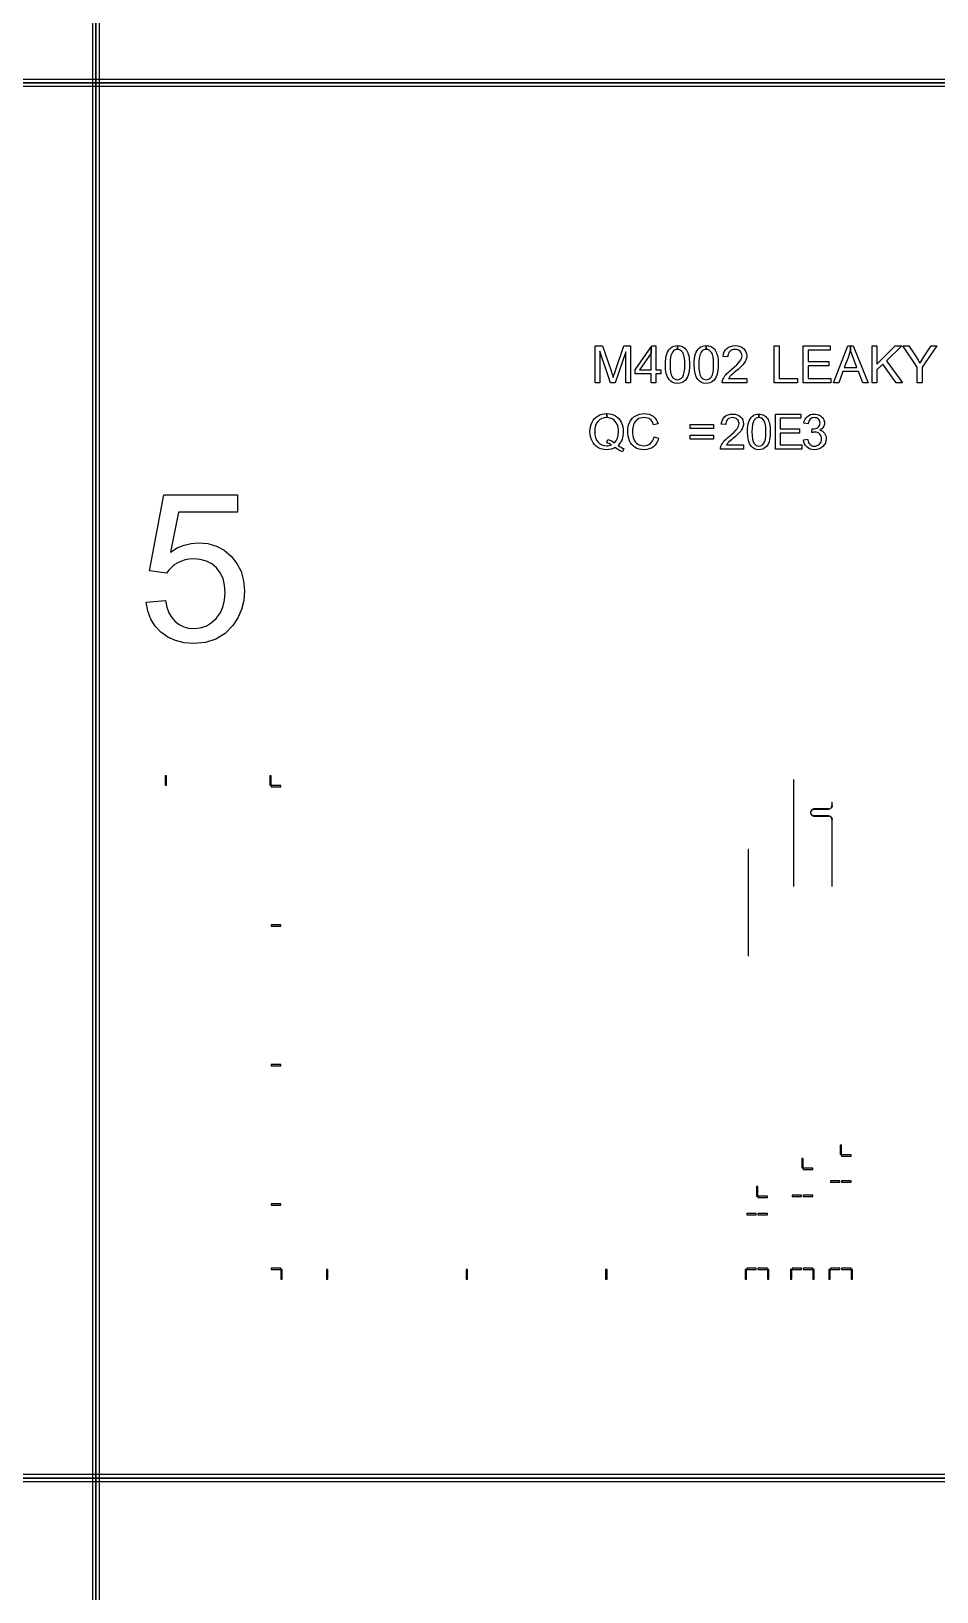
# Model space of a CAD drawing. Extents: x -47275 to 45580, y -34000 to 39989.
# Drawn here: x -10929 to 2051, y -11630 to 10740 of the extents above; entities that cross this region are included whole.
import ezdxf

# ---------------------------------------------------------------- set-up
doc = ezdxf.new("R2010")
doc.units = 0
doc.layers.add('Hybrids', color=5, linetype='CONTINUOUS')

# ---------------------------------------------------------------- blocks, each defined once
blk = doc.blocks.new('sizetest')
at = {"layer": 'Hybrids', "linetype": 'CONTINUOUS'}
for points in [[(20000, 0), (20000, 20000), (19950, 20000), (19950, 0), (20000, 0)], [(0, 0), (20000, 0), (20000, 50), (0, 50), (0, 0)]]:
    blk.add_lwpolyline(points, close=True, dxfattribs=at)
blk = doc.blocks.new('lowQ')
at = {"layer": 'Hybrids', "linetype": 'CONTINUOUS'}
for points in [[(50, 0), (50, 20000), (0, 20000), (0, 0), (50, 0)], [(0, 0), (20000, 0), (20000, 50), (0, 50), (0, 0)]]:
    blk.add_lwpolyline(points, close=True, dxfattribs=at)
blk = doc.blocks.new('mediumQ')
at = {"layer": 'Hybrids', "linetype": 'CONTINUOUS'}
for points in [[(50, 0), (50, 20000), (0, 20000), (0, 0), (50, 0)], [(0, 19950), (20000, 19950), (20000, 20000), (0, 20000), (0, 19950)], [(20000, 0), (20000, 20000), (19950, 20000), (19950, 0), (20000, 0)], [(7155.223, 15700), (7155.223, 16230.686), (7260.926, 16230.686), (7386.538, 15854.934), (7394.502, 15830.318), (7401.38, 15808.96), (7407.172, 15790.861), (7411.878, 15776.381), (7416.946, 15792.309), (7423.462, 15811.856), (7431.064, 15835.024), (7440.114, 15861.45), (7567.175, 16230.686), (7661.656, 16230.686), (7661.656, 15700), (7593.962, 15700), (7593.962, 16144.169), (7439.752, 15700), (7376.403, 15700), (7222.916, 16151.771), (7222.916, 15700), (7155.223, 15700)], [(8022.565, 16230.686), (8022.565, 15886.79), (8094.241, 15886.79), (8094.241, 15827.06), (8022.565, 15827.06), (8022.565, 15700), (7957.406, 15700), (7957.406, 15827.06), (7727.176, 15827.06), (7727.176, 15886.79), (7957.406, 16213.722), (7957.406, 16126.069), (7791.25, 15886.79), (7957.406, 15886.79), (7957.406, 16126.069), (7957.406, 16213.722), (7969.352, 16230.686), (8022.565, 16230.686)], [(8333.881, 16232.858), (8354.515, 16231.772), (8373.701, 16228.514), (8391.801, 16223.084), (8408.815, 16215.482), (8424.018, 16205.708), (8438.136, 16194.486), (8450.806, 16181.092), (8462.028, 16165.889), (8471.802, 16148.875), (8480.49, 16130.051), (8488.092, 16109.417), (8494.97, 16086.973), (8500.038, 16061.634), (8503.658, 16032.312), (8505.83, 15999.008), (8506.916, 15961.723), (8505.468, 15917.197), (8501.848, 15877.016), (8496.056, 15841.54), (8487.73, 15810.77), (8476.87, 15783.621), (8463.476, 15759.729), (8447.91, 15739.095), (8430.172, 15722.081), (8409.901, 15708.325), (8387.095, 15698.553), (8361.755, 15692.761), (8333.881, 15690.951), (8297.32, 15694.209), (8265.102, 15704.705), (8237.228, 15721.719), (8213.337, 15745.973), (8190.169, 15783.983), (8173.879, 15832.852), (8164.105, 15891.857), (8160.847, 15961.723), (8161.933, 16006.248), (8165.553, 16046.43), (8171.345, 16081.905), (8180.033, 16113.037), (8190.893, 16139.825), (8203.925, 16163.717), (8219.491, 16184.35), (8237.59, 16201.726), (8257.862, 16215.12), (8280.668, 16224.894), (8306.008, 16230.686), (8333.157, 16232.801), (8333.157, 16178.92), (8311.8, 16176.386), (8292.614, 16169.147), (8275.962, 16157.201), (8261.482, 16140.911), (8246.64, 16111.227), (8236.142, 16071.77), (8229.626, 16021.814), (8227.816, 15961.723), (8229.626, 15901.631), (8235.418, 15852.762), (8244.83, 15814.752), (8258.224, 15787.603), (8274.152, 15768.417), (8292.252, 15755.023), (8312.162, 15747.059), (8333.881, 15744.525), (8355.239, 15747.059), (8375.149, 15755.385), (8392.887, 15768.779), (8409.177, 15787.965), (8422.57, 15815.114), (8431.982, 15853.124), (8437.774, 15901.993), (8439.946, 15961.723), (8437.774, 16021.452), (8431.982, 16070.684), (8422.57, 16108.693), (8409.177, 16135.843), (8392.887, 16154.667), (8374.787, 16168.061), (8354.877, 16176.024), (8333.157, 16178.92), (8333.157, 16232.801), (8333.881, 16232.858)], [(8746.194, 16232.858), (8766.828, 16231.772), (8786.014, 16228.514), (8804.114, 16223.084), (8821.128, 16215.482), (8836.331, 16205.708), (8850.449, 16194.486), (8863.119, 16181.092), (8874.341, 16165.889), (8884.115, 16148.875), (8892.803, 16130.051), (8900.405, 16109.417), (8907.283, 16086.973), (8912.351, 16061.634), (8915.971, 16032.312), (8918.143, 15999.008), (8919.229, 15961.723), (8917.781, 15917.197), (8914.161, 15877.016), (8908.369, 15841.54), (8900.043, 15810.77), (8889.183, 15783.621), (8875.789, 15759.729), (8860.223, 15739.095), (8842.485, 15722.081), (8822.214, 15708.325), (8799.408, 15698.553), (8774.068, 15692.761), (8746.194, 15690.951), (8709.633, 15694.209), (8677.415, 15704.705), (8649.541, 15721.719), (8625.65, 15745.973), (8602.482, 15783.983), (8586.192, 15832.852), (8576.418, 15891.857), (8573.16, 15961.723), (8574.246, 16006.248), (8577.866, 16046.43), (8583.658, 16081.905), (8592.346, 16113.037), (8603.206, 16139.825), (8616.238, 16163.717), (8631.804, 16184.35), (8649.903, 16201.726), (8670.175, 16215.12), (8692.981, 16224.894), (8718.321, 16230.686), (8745.47, 16232.801), (8745.47, 16178.92), (8724.113, 16176.386), (8704.927, 16169.147), (8688.275, 16157.201), (8673.795, 16140.911), (8658.953, 16111.227), (8648.455, 16071.77), (8641.939, 16021.814), (8640.129, 15961.723), (8641.939, 15901.631), (8647.731, 15852.762), (8657.143, 15814.752), (8670.537, 15787.603), (8686.465, 15768.417), (8704.565, 15755.023), (8724.475, 15747.059), (8746.194, 15744.525), (8767.552, 15747.059), (8787.462, 15755.385), (8805.2, 15768.779), (8821.49, 15787.965), (8834.883, 15815.114), (8844.295, 15853.124), (8850.087, 15901.993), (8852.259, 15961.723), (8850.087, 16021.452), (8844.295, 16070.684), (8834.883, 16108.693), (8821.49, 16135.843), (8805.2, 16154.667), (8787.1, 16168.061), (8767.19, 16176.024), (8745.47, 16178.92), (8745.47, 16232.801), (8746.194, 16232.858)], [(9327.922, 15762.625), (9327.922, 15700), (8977.147, 15700), (8977.147, 15711.583), (8978.595, 15722.805), (8981.129, 15734.027), (8984.749, 15745.249), (8992.351, 15762.987), (9002.125, 15780.725), (9013.709, 15798.1), (9027.465, 15815.838), (9043.755, 15833.576), (9063.664, 15853.124), (9086.47, 15873.758), (9112.896, 15896.201), (9152.353, 15929.505), (9185.295, 15959.551), (9210.997, 15985.614), (9229.821, 16008.42), (9242.852, 16028.692), (9252.626, 16048.602), (9258.056, 16068.15), (9260.228, 16086.973), (9258.418, 16105.435), (9252.988, 16122.449), (9244.3, 16138.015), (9232.355, 16152.133), (9217.513, 16163.717), (9200.499, 16172.043), (9181.313, 16177.11), (9160.317, 16178.92), (9137.874, 16177.11), (9117.964, 16171.681), (9100.226, 16162.993), (9085.022, 16150.685), (9072.352, 16135.119), (9063.664, 16117.019), (9058.234, 16096.023), (9056.424, 16072.494), (8989.455, 16079.372), (8995.247, 16114.485), (9005.745, 16145.255), (9020.949, 16171.319), (9041.221, 16193.4), (9065.474, 16210.414), (9093.71, 16222.722), (9125.566, 16230.324), (9161.765, 16232.858), (9197.965, 16229.962), (9230.183, 16221.998), (9258.418, 16208.966), (9282.672, 16190.504), (9301.858, 16168.061), (9315.976, 16143.083), (9324.302, 16115.571), (9327.198, 16085.525), (9326.112, 16069.598), (9323.94, 16053.67), (9319.596, 16038.104), (9314.166, 16022.9), (9306.564, 16006.972), (9296.79, 15991.044), (9284.844, 15974.755), (9270.726, 15958.103), (9252.988, 15939.279), (9230.545, 15917.559), (9203.033, 15892.581), (9170.453, 15864.708), (9143.666, 15841.902), (9122.308, 15823.078), (9106.018, 15808.236), (9095.158, 15797.738), (9087.194, 15788.689), (9079.954, 15780.001), (9073.438, 15771.313), (9067.646, 15762.625), (9327.922, 15762.625)], [(9721.315, 15700), (9721.315, 16230.686), (9791.542, 16230.686), (9791.542, 15762.625), (10052.903, 15762.625), (10052.903, 15700), (9721.315, 15700)], [(10137.972, 15700), (10137.972, 16230.686), (10521.688, 16230.686), (10521.688, 16168.061), (10208.199, 16168.061), (10208.199, 16005.524), (10501.778, 16005.524), (10501.778, 15943.261), (10208.199, 15943.261), (10208.199, 15762.625), (10533.996, 15762.625), (10533.996, 15700), (10137.972, 15700)], [(10852.19, 16230.686), (11069.387, 15700), (10989.386, 15700), (10927.485, 15860.726), (10705.581, 15860.726), (10647.3, 15700), (10572.729, 15700), (10776.532, 16230.686), (10812.732, 16230.686), (10812.732, 16174.939), (10806.94, 16149.237), (10800.424, 16123.897), (10792.822, 16098.557), (10784.134, 16073.58), (10725.853, 15917.921), (10905.765, 15917.921), (10850.38, 16064.892), (10838.434, 16096.747), (10828.298, 16125.707), (10819.61, 16151.771), (10812.732, 16174.939), (10812.732, 16230.686), (10852.19, 16230.686)], [(11122.6, 15700), (11122.6, 16230.686), (11192.827, 16230.686), (11192.827, 15967.515), (11456.36, 16230.686), (11551.565, 16230.686), (11328.938, 16015.66), (11561.339, 15700), (11468.668, 15700), (11279.706, 15968.601), (11192.827, 15883.894), (11192.827, 15700), (11122.6, 15700)], [(11769.486, 15700), (11769.486, 15924.799), (11564.958, 16230.686), (11650.39, 16230.686), (11755.006, 16070.684), (11769.124, 16048.24), (11782.88, 16025.796), (11795.912, 16003.352), (11808.944, 15980.909), (11821.252, 16002.266), (11835.37, 16025.072), (11850.211, 16048.964), (11866.863, 16074.666), (11969.67, 16230.686), (12051.481, 16230.686), (11839.714, 15924.799), (11839.714, 15700), (11769.486, 15700)], [(7253.956, 15250.682), (7285.675, 15256.821), (7319.44, 15258.867), (7319.781, 15258.843), (7319.781, 15201.91), (7284.311, 15198.499), (7251.91, 15188.949), (7222.919, 15173.26), (7196.998, 15151.091), (7175.511, 15122.442), (7160.163, 15087.994), (7150.955, 15047.067), (7148.226, 15000), (7150.955, 14953.956), (7160.163, 14913.711), (7175.17, 14878.922), (7196.316, 14850.273), (7221.896, 14827.421), (7251.228, 14811.05), (7283.629, 14801.159), (7319.781, 14798.09), (7337.176, 14798.772), (7354.229, 14801.159), (7370.6, 14805.252), (7386.63, 14811.391), (7370.6, 14820.6), (7354.57, 14828.444), (7337.858, 14834.925), (7321.146, 14840.041), (7337.176, 14888.131), (7364.461, 14878.922), (7389.359, 14868.008), (7411.528, 14855.047), (7431.651, 14840.382), (7456.889, 14870.054), (7475.307, 14906.889), (7486.221, 14950.204), (7489.972, 15000.341), (7488.608, 15029.672), (7484.515, 15056.957), (7478.035, 15082.537), (7469.168, 15106.412), (7457.571, 15127.558), (7443.588, 15146.657), (7427.217, 15162.687), (7408.799, 15176.671), (7388.335, 15187.585), (7366.507, 15195.429), (7343.656, 15200.204), (7319.781, 15201.91), (7319.781, 15258.843), (7353.206, 15256.48), (7385.266, 15250.341), (7415.62, 15240.109), (7444.27, 15225.784), (7470.191, 15207.708), (7493.042, 15186.221), (7512.483, 15161.664), (7528.854, 15133.697), (7541.473, 15103.001), (7550.682, 15070.6), (7556.139, 15036.494), (7558.185, 15000.341), (7556.821, 14969.986), (7553.41, 14941.678), (7547.612, 14914.393), (7539.427, 14889.154), (7528.854, 14865.279), (7515.893, 14843.11), (7500.545, 14822.305), (7482.81, 14803.547), (7505.32, 14788.54), (7526.807, 14775.921), (7547.612, 14765.348), (7567.735, 14757.162), (7548.294, 14711.118), (7521.35, 14722.032), (7494.406, 14736.016), (7467.462, 14752.728), (7440.859, 14772.51), (7412.21, 14758.867), (7382.196, 14748.977), (7350.818, 14743.178), (7318.076, 14741.473), (7284.652, 14743.52), (7253.274, 14749.659), (7223.26, 14759.891), (7194.952, 14774.215), (7168.69, 14791.951), (7145.839, 14813.438), (7126.057, 14837.994), (7109.686, 14866.303), (7096.384, 14896.657), (7087.176, 14929.399), (7081.719, 14963.506), (7080.013, 15000), (7081.719, 15036.153), (7087.517, 15070.6), (7096.726, 15103.342), (7110.027, 15134.72), (7126.398, 15163.028), (7146.18, 15187.926), (7169.031, 15209.413), (7195.293, 15227.148), (7223.601, 15240.791), (7253.956, 15250.682)], [(7998.363, 14925.307), (8064.529, 14908.595), (8051.91, 14870.054), (8035.198, 14836.63), (8014.393, 14807.981), (7989.495, 14784.106), (7960.846, 14765.348), (7929.468, 14752.046), (7895.021, 14743.861), (7857.503, 14741.473), (7818.963, 14743.52), (7784.175, 14749.659), (7753.138, 14759.891), (7725.853, 14774.215), (7701.978, 14792.292), (7681.173, 14814.461), (7663.438, 14840.041), (7648.772, 14869.713), (7637.176, 14901.432), (7628.991, 14934.174), (7623.875, 14968.281), (7622.51, 15003.751), (7624.216, 15041.269), (7629.673, 15076.739), (7638.881, 15109.481), (7652.183, 15139.836), (7668.554, 15167.121), (7688.336, 15190.996), (7711.187, 15211.118), (7737.108, 15228.172), (7765.416, 15241.132), (7795.089, 15250.682), (7826.126, 15256.48), (7858.527, 15258.526), (7894.338, 15256.139), (7927.422, 15248.977), (7957.435, 15237.039), (7984.72, 15220.327), (8008.254, 15199.181), (8028.036, 15174.284), (8043.724, 15145.293), (8056.003, 15112.892), (7990.86, 15097.544), (7980.969, 15122.783), (7969.373, 15144.611), (7955.73, 15162.687), (7940.382, 15177.012), (7922.647, 15187.585), (7902.865, 15195.429), (7881.037, 15200.204), (7857.162, 15201.91), (7829.195, 15199.863), (7803.956, 15194.747), (7781.105, 15186.221), (7760.641, 15174.284), (7742.565, 15159.277), (7727.558, 15141.882), (7715.621, 15122.101), (7706.412, 15099.932), (7699.25, 15076.398), (7694.475, 15052.524), (7691.405, 15028.308), (7690.723, 15004.093), (7691.746, 14973.056), (7695.157, 14944.065), (7700.955, 14917.121), (7709.141, 14892.565), (7719.714, 14870.054), (7733.015, 14850.955), (7748.704, 14834.584), (7767.121, 14821.623), (7786.903, 14811.05), (7807.708, 14803.888), (7829.536, 14799.454), (7852.046, 14798.09), (7878.649, 14799.795), (7903.206, 14805.934), (7925.716, 14815.825), (7946.18, 14830.15), (7963.574, 14847.885), (7978.24, 14869.713), (7989.836, 14895.634), (7998.363, 14925.307), (7998.363, 14925.307)], [(9281.378, 14809.004), (9281.378, 14750), (8950.887, 14750), (8950.887, 14760.914), (8952.251, 14771.487), (8954.638, 14782.06), (8958.049, 14792.633), (8965.211, 14809.345), (8974.42, 14826.057), (8985.334, 14842.428), (8998.295, 14859.14), (9013.643, 14875.852), (9032.401, 14894.27), (9053.888, 14913.711), (9078.786, 14934.857), (9115.962, 14966.234), (9146.999, 14994.543), (9171.214, 15019.099), (9188.949, 15040.586), (9201.228, 15059.686), (9210.437, 15078.444), (9215.552, 15096.862), (9217.599, 15114.597), (9215.894, 15131.992), (9210.778, 15148.022), (9202.592, 15162.687), (9191.337, 15175.989), (9177.353, 15186.903), (9161.323, 15194.747), (9143.247, 15199.522), (9123.465, 15201.228), (9102.319, 15199.522), (9083.561, 15194.406), (9066.849, 15186.221), (9052.524, 15174.625), (9040.587, 15159.959), (9032.401, 15142.906), (9027.285, 15123.124), (9025.58, 15100.955), (8962.483, 15107.435), (8967.94, 15140.518), (8977.831, 15169.509), (8992.155, 15194.065), (9011.255, 15214.87), (9034.106, 15230.9), (9060.709, 15242.496), (9090.723, 15249.659), (9124.829, 15252.046), (9158.936, 15249.318), (9189.291, 15241.814), (9215.894, 15229.536), (9238.745, 15212.142), (9256.821, 15190.996), (9270.123, 15167.462), (9277.967, 15141.541), (9280.696, 15113.233), (9279.673, 15098.226), (9277.626, 15083.219), (9273.533, 15068.554), (9268.417, 15054.229), (9261.255, 15039.222), (9252.046, 15024.215), (9240.791, 15008.867), (9227.49, 14993.178), (9210.778, 14975.443), (9189.632, 14954.979), (9163.711, 14931.446), (9133.015, 14905.184), (9107.776, 14883.697), (9087.653, 14865.962), (9072.306, 14851.978), (9062.074, 14842.087), (9054.57, 14833.56), (9047.749, 14825.375), (9041.61, 14817.189), (9036.153, 14809.004), (9281.378, 14809.004)], [(9501.569, 15251.993), (9502.251, 15252.046), (9521.692, 15251.023), (9539.768, 15247.953), (9556.821, 15242.837), (9572.851, 15235.675), (9587.176, 15226.466), (9600.477, 15215.893), (9612.415, 15203.274), (9622.988, 15188.949), (9632.196, 15172.919), (9640.382, 15155.184), (9647.544, 15135.743), (9654.024, 15114.597), (9658.799, 15090.723), (9662.21, 15063.097), (9664.256, 15031.719), (9665.279, 14996.589), (9663.915, 14954.638), (9660.505, 14916.78), (9655.048, 14883.356), (9647.203, 14854.365), (9636.971, 14828.786), (9624.352, 14806.275), (9609.686, 14786.835), (9592.974, 14770.805), (9573.874, 14757.844), (9552.387, 14748.635), (9528.513, 14743.178), (9502.251, 14741.473), (9467.803, 14744.543), (9437.449, 14754.434), (9411.187, 14770.464), (9388.676, 14793.315), (9366.848, 14829.127), (9351.501, 14875.17), (9342.292, 14930.764), (9339.222, 14996.589), (9340.245, 15038.54), (9343.656, 15076.398), (9349.113, 15109.822), (9357.299, 15139.154), (9367.531, 15164.393), (9379.809, 15186.903), (9394.475, 15206.344), (9411.528, 15222.715), (9430.627, 15235.334), (9452.114, 15244.543), (9475.989, 15250), (9501.569, 15251.993), (9501.569, 15201.228), (9481.446, 15198.84), (9463.37, 15192.019), (9447.681, 15180.764), (9434.038, 15165.416), (9420.054, 15137.449), (9410.164, 15100.273), (9404.024, 15053.206), (9402.319, 14996.589), (9404.024, 14939.972), (9409.481, 14893.929), (9418.349, 14858.117), (9430.968, 14832.537), (9445.975, 14814.461), (9463.028, 14801.841), (9481.787, 14794.338), (9502.251, 14791.951), (9522.374, 14794.338), (9541.132, 14802.183), (9557.844, 14814.802), (9573.192, 14832.878), (9585.812, 14858.458), (9594.679, 14894.27), (9600.136, 14940.314), (9602.183, 14996.589), (9600.136, 15052.865), (9594.679, 15099.249), (9585.812, 15135.061), (9573.192, 15160.641), (9557.844, 15178.376), (9540.791, 15190.996), (9522.033, 15198.499), (9501.569, 15201.228), (9501.569, 15251.993)], [(9741.541, 14750), (9741.541, 15250), (10103.069, 15250), (10103.069, 15190.996), (9807.708, 15190.996), (9807.708, 15037.858), (10084.311, 15037.858), (10084.311, 14979.195), (9807.708, 14979.195), (9807.708, 14809.004), (10114.665, 14809.004), (10114.665, 14750), (9741.541, 14750)], [(10138.744, 14881.992), (10200.136, 14890.177), (10206.275, 14865.62), (10214.119, 14845.157), (10224.01, 14828.103), (10235.948, 14814.802), (10249.249, 14804.57), (10264.256, 14797.408), (10280.286, 14793.315), (10298.021, 14791.951), (10318.826, 14793.656), (10337.926, 14799.454), (10355.32, 14808.663), (10371.009, 14821.964), (10383.969, 14837.653), (10393.519, 14855.389), (10398.976, 14874.829), (10401.023, 14896.316), (10398.976, 14916.439), (10393.86, 14934.857), (10385.334, 14951.228), (10373.396, 14965.893), (10358.39, 14977.831), (10342.018, 14986.357), (10323.26, 14991.473), (10303.137, 14993.52), (10293.587, 14992.837), (10283.355, 14991.814), (10272.1, 14989.427), (10259.822, 14986.698), (10266.643, 15040.586), (10269.372, 15040.245), (10272.1, 15039.904), (10274.488, 15039.904), (10276.534, 15039.904), (10295.634, 15040.927), (10313.71, 15045.02), (10330.763, 15051.159), (10347.134, 15060.368), (10360.777, 15071.964), (10370.668, 15086.289), (10376.466, 15103.342), (10378.512, 15123.465), (10376.807, 15139.495), (10372.714, 15154.161), (10365.552, 15167.462), (10355.661, 15179.399), (10343.383, 15188.949), (10329.399, 15195.771), (10313.71, 15199.863), (10296.657, 15201.569), (10279.263, 15199.863), (10263.574, 15195.771), (10249.59, 15188.608), (10236.971, 15179.058), (10226.057, 15166.098), (10217.189, 15150.75), (10210.709, 15132.333), (10206.275, 15111.528), (10144.883, 15122.442), (10152.046, 15151.432), (10163.301, 15177.012), (10177.626, 15199.181), (10196.043, 15217.94), (10217.189, 15232.605), (10240.722, 15243.52), (10266.643, 15249.659), (10295.293, 15252.046), (10315.074, 15250.682), (10334.515, 15247.612), (10352.933, 15241.814), (10370.668, 15234.311), (10386.698, 15224.761), (10401.023, 15213.506), (10412.96, 15200.887), (10423.192, 15186.562), (10431.036, 15170.873), (10436.834, 15155.184), (10440.245, 15138.813), (10441.609, 15122.101), (10440.245, 15106.071), (10437.175, 15091.064), (10431.718, 15076.739), (10424.215, 15063.097), (10414.324, 15050.477), (10402.387, 15039.222), (10388.403, 15029.331), (10372.714, 15020.805), (10393.519, 15013.983), (10411.937, 15004.775), (10427.967, 14992.837), (10441.609, 14978.172), (10452.182, 14961.118), (10460.027, 14942.019), (10464.46, 14920.873), (10466.166, 14897.681), (10463.096, 14865.962), (10454.229, 14836.971), (10439.222, 14810.368), (10418.417, 14786.494), (10392.837, 14766.371), (10364.188, 14752.387), (10332.469, 14743.861), (10297.68, 14741.132), (10265.961, 14743.52), (10237.312, 14750.682), (10211.391, 14762.96), (10188.199, 14780.354), (10168.758, 14801.159), (10154.092, 14825.375), (10143.86, 14851.978), (10138.744, 14881.992), (10138.744, 14881.992)], [(8518.622, 15043.997), (8518.622, 15101.296), (8848.772, 15101.296), (8848.772, 15043.997), (8518.622, 15043.997)], [(8518.622, 14892.223), (8518.622, 14949.522), (8848.772, 14949.522), (8848.772, 14892.223), (8518.622, 14892.223)], [(990, 9932.6), (1010, 9932.6), (1010, 10067.4), (990, 10067.4), (990, 9932.6)], [(2490, 9932.6), (2510, 9932.6), (2510, 10067.4), (2490, 10067.4), (2490, 9932.6)], [(2512.6, 9930), (2512.6, 9910), (2647.4, 9910), (2647.4, 9930), (2512.6, 9930)], [(10001.3, 10001), (10001.3, 10011), (9998.7, 10011), (9998.7, 10001), (10001.3, 10001)], [(9998.7, 10001), (9998.7, 8501), (10001.3, 8501), (10001.3, 10001), (9998.7, 10001)], [(10500, 9591.3), (10504.244, 9591.485), (10508.457, 9592.04), (10512.604, 9592.959), (10516.656, 9594.237), (10520.582, 9595.863), (10524.35, 9597.825), (10527.933, 9600.107), (10531.304, 9602.694), (10534.436, 9605.564), (10537.306, 9608.696), (10539.893, 9612.067), (10542.175, 9615.65), (10544.137, 9619.418), (10545.763, 9623.344), (10547.041, 9627.396), (10547.96, 9631.543), (10548.515, 9635.756), (10548.7, 9640), (10551.3, 9640), (10551.105, 9635.529), (10550.521, 9631.092), (10549.552, 9626.723), (10548.206, 9622.454), (10546.494, 9618.32), (10544.427, 9614.35), (10542.022, 9610.576), (10539.298, 9607.025), (10536.275, 9603.725), (10532.975, 9600.702), (10529.424, 9597.978), (10525.65, 9595.573), (10521.68, 9593.506), (10517.546, 9591.794), (10513.277, 9590.448), (10508.908, 9589.479), (10504.471, 9588.895), (10500, 9588.7), (10500, 9591.3)], [(10551.3, 9680), (10551.3, 9690), (10548.7, 9690), (10548.7, 9680), (10551.3, 9680)], [(10548.7, 9680), (10548.7, 9640), (10551.3, 9640), (10551.3, 9680), (10548.7, 9680)], [(10245.459, 9540), (10245.645, 9544.244), (10246.199, 9548.457), (10247.119, 9552.604), (10248.396, 9556.656), (10250.022, 9560.582), (10251.984, 9564.35), (10254.267, 9567.933), (10256.853, 9571.304), (10259.723, 9574.436), (10262.856, 9577.306), (10266.226, 9579.893), (10269.809, 9582.175), (10273.578, 9584.137), (10277.503, 9585.763), (10281.555, 9587.041), (10285.703, 9587.96), (10289.915, 9588.515), (10294.159, 9588.7), (10294.159, 9591.3), (10289.688, 9591.105), (10285.251, 9590.521), (10280.882, 9589.552), (10276.614, 9588.206), (10272.479, 9586.494), (10268.509, 9584.427), (10264.735, 9582.022), (10261.184, 9579.298), (10257.885, 9576.275), (10254.861, 9572.975), (10252.137, 9569.424), (10249.732, 9565.65), (10247.666, 9561.68), (10245.953, 9557.546), (10244.607, 9553.277), (10243.639, 9548.908), (10243.054, 9544.471), (10242.859, 9540), (10245.459, 9540)], [(10294.159, 9491.3), (10289.915, 9491.485), (10285.703, 9492.04), (10281.555, 9492.959), (10277.503, 9494.237), (10273.578, 9495.863), (10269.809, 9497.825), (10266.226, 9500.107), (10262.856, 9502.694), (10259.723, 9505.564), (10256.853, 9508.696), (10254.267, 9512.067), (10251.984, 9515.65), (10250.022, 9519.418), (10248.396, 9523.344), (10247.119, 9527.396), (10246.199, 9531.543), (10245.645, 9535.756), (10245.459, 9540), (10242.859, 9540), (10243.054, 9535.529), (10243.639, 9531.092), (10244.607, 9526.723), (10245.953, 9522.454), (10247.666, 9518.32), (10249.732, 9514.35), (10252.137, 9510.576), (10254.861, 9507.025), (10257.885, 9503.725), (10261.184, 9500.702), (10264.735, 9497.978), (10268.509, 9495.573), (10272.479, 9493.506), (10276.614, 9491.794), (10280.882, 9490.448), (10285.251, 9489.479), (10289.688, 9488.895), (10294.159, 9488.7), (10294.159, 9491.3)], [(10500, 9591.3), (10294.159, 9591.3), (10294.159, 9588.7), (10500, 9588.7), (10500, 9591.3)], [(10294.159, 9488.7), (10500, 9488.7), (10500, 9491.3), (10294.159, 9491.3), (10294.159, 9488.7)], [(10548.7, 9440), (10548.515, 9444.244), (10547.96, 9448.457), (10547.041, 9452.604), (10545.763, 9456.656), (10544.137, 9460.582), (10542.175, 9464.35), (10539.893, 9467.933), (10537.306, 9471.304), (10534.436, 9474.436), (10531.304, 9477.306), (10527.933, 9479.893), (10524.35, 9482.175), (10520.582, 9484.137), (10516.656, 9485.763), (10512.604, 9487.041), (10508.457, 9487.96), (10504.244, 9488.515), (10500, 9488.7), (10500, 9491.3), (10504.471, 9491.105), (10508.908, 9490.521), (10513.277, 9489.552), (10517.546, 9488.206), (10521.68, 9486.494), (10525.65, 9484.427), (10529.424, 9482.022), (10532.975, 9479.298), (10536.275, 9476.275), (10539.298, 9472.975), (10542.022, 9469.424), (10544.427, 9465.65), (10546.494, 9461.68), (10548.206, 9457.546), (10549.552, 9453.277), (10550.521, 9448.908), (10551.105, 9444.471), (10551.3, 9440), (10548.7, 9440)], [(10548.7, 9440), (10548.7, 9400), (10551.3, 9400), (10551.3, 9440), (10548.7, 9440)], [(10548.7, 9400), (10548.7, 8500), (10551.3, 8500), (10551.3, 9400), (10548.7, 9400)], [(9351.3, 9000), (9351.3, 9010), (9348.7, 9010), (9348.7, 9000), (9351.3, 9000)], [(9348.7, 9000), (9348.7, 7500), (9351.3, 7500), (9351.3, 9000), (9348.7, 9000)], [(9998.7, 8501), (9998.7, 8487), (10001.3, 8487), (10001.3, 8501), (9998.7, 8501)], [(10548.7, 8500), (10548.7, 8486), (10551.3, 8486), (10551.3, 8500), (10548.7, 8500)], [(2512.6, 7930), (2512.6, 7910), (2647.4, 7910), (2647.4, 7930), (2512.6, 7930)], [(9348.7, 7500), (9348.7, 7486), (9351.3, 7486), (9351.3, 7500), (9348.7, 7500)], [(2512.6, 5930), (2512.6, 5910), (2647.4, 5910), (2647.4, 5930), (2512.6, 5930)], [(10665, 4637.371), (10685, 4637.371), (10685, 4772.171), (10665, 4772.171), (10665, 4637.371)], [(10115, 4444.828), (10135, 4444.828), (10135, 4579.628), (10115, 4579.628), (10115, 4444.828)], [(10687.6, 4634.771), (10687.6, 4614.771), (10822.4, 4614.771), (10822.4, 4634.771), (10687.6, 4634.771)], [(10137.6, 4442.228), (10137.6, 4422.228), (10272.4, 4422.228), (10272.4, 4442.228), (10137.6, 4442.228)], [(10527.6, 4261.787), (10527.6, 4241.787), (10662.4, 4241.787), (10662.4, 4261.787), (10527.6, 4261.787)], [(10687.6, 4261.787), (10687.6, 4241.787), (10822.4, 4241.787), (10822.4, 4261.787), (10687.6, 4261.787)], [(9465, 4042.526), (9485, 4042.526), (9485, 4177.326), (9465, 4177.326), (9465, 4042.526)], [(9487.6, 4039.926), (9487.6, 4019.926), (9622.4, 4019.926), (9622.4, 4039.926), (9487.6, 4039.926)], [(9977.6, 4055.96), (9977.6, 4035.96), (10112.4, 4035.96), (10112.4, 4055.96), (9977.6, 4055.96)], [(10137.6, 4055.96), (10137.6, 4035.96), (10272.4, 4035.96), (10272.4, 4055.96), (10137.6, 4055.96)], [(2512.6, 3930), (2512.6, 3910), (2647.4, 3910), (2647.4, 3930), (2512.6, 3930)], [(9327.6, 3792.296), (9327.6, 3772.296), (9462.4, 3772.296), (9462.4, 3792.296), (9327.6, 3792.296)], [(9487.6, 3792.296), (9487.6, 3772.296), (9622.4, 3772.296), (9622.4, 3792.296), (9487.6, 3792.296)], [(2512.6, 3010), (2512.6, 2990), (2647.4, 2990), (2647.4, 3010), (2512.6, 3010)], [(2650, 2852.6), (2670, 2852.6), (2670, 2987.4), (2650, 2987.4), (2650, 2852.6)], [(3325, 2987.4), (3305, 2987.4), (3305, 2852.6), (3325, 2852.6), (3325, 2987.4)], [(5325, 2987.4), (5305, 2987.4), (5305, 2852.6), (5325, 2852.6), (5325, 2987.4)], [(7325, 2987.4), (7305, 2987.4), (7305, 2852.6), (7325, 2852.6), (7325, 2987.4)], [(9325, 2987.4), (9305, 2987.4), (9305, 2852.6), (9325, 2852.6), (9325, 2987.4)], [(9327.6, 3010), (9327.6, 2990), (9462.4, 2990), (9462.4, 3010), (9327.6, 3010)], [(9487.6, 3010), (9487.6, 2990), (9622.4, 2990), (9622.4, 3010), (9487.6, 3010)], [(9625, 2852.6), (9645, 2852.6), (9645, 2987.4), (9625, 2987.4), (9625, 2852.6)], [(9975, 2987.4), (9955, 2987.4), (9955, 2852.6), (9975, 2852.6), (9975, 2987.4)], [(9977.6, 3010), (9977.6, 2990), (10112.4, 2990), (10112.4, 3010), (9977.6, 3010)], [(10137.6, 3010), (10137.6, 2990), (10272.4, 2990), (10272.4, 3010), (10137.6, 3010)], [(10275, 2852.6), (10295, 2852.6), (10295, 2987.4), (10275, 2987.4), (10275, 2852.6)], [(10525, 2987.4), (10505, 2987.4), (10505, 2852.6), (10525, 2852.6), (10525, 2987.4)], [(10527.6, 3010), (10527.6, 2990), (10662.4, 2990), (10662.4, 3010), (10527.6, 3010)], [(10687.6, 3010), (10687.6, 2990), (10822.4, 2990), (10822.4, 3010), (10687.6, 3010)], [(10825, 2852.6), (10845, 2852.6), (10845, 2987.4), (10825, 2987.4), (10825, 2852.6)], [(0, 0), (20000, 0), (20000, 50), (0, 50), (0, 0)]]:
    blk.add_lwpolyline(points, close=True, dxfattribs=at)
blk = doc.blocks.new('highQ')
at = {"layer": 'Hybrids', "linetype": 'CONTINUOUS'}
for points in [[(50, 0), (50, 20000), (0, 20000), (0, 0), (50, 0)], [(0, 19950), (20000, 19950), (20000, 20000), (0, 20000), (0, 19950)], [(20000, 0), (20000, 20000), (19950, 20000), (19950, 0), (20000, 0)]]:
    blk.add_lwpolyline(points, close=True, dxfattribs=at)

msp = doc.modelspace()

# ---------------------------------------------------------------- linework, layer by layer
at = {"layer": 'Hybrids', "linetype": 'CONTINUOUS'}
msp.add_lwpolyline([(-9278.622, 2556.026), (-9004.953, 2579.193), (-8986.129, 2485.074), (-8955.721, 2403.987), (-8915.178, 2334.484), (-8864.498, 2278.013), (-8806.579, 2233.125), (-8742.867, 2202.717), (-8673.364, 2183.894), (-8596.621, 2178.102), (-8506.846, 2186.79), (-8422.863, 2212.853), (-8347.568, 2257.741), (-8278.064, 2320.004), (-8221.593, 2396.747), (-8181.049, 2485.074), (-8156.434, 2584.985), (-8147.746, 2696.48), (-8156.434, 2800.735), (-8179.601, 2894.854), (-8218.697, 2977.389), (-8273.72, 3048.34), (-8341.776, 3103.364), (-8418.519, 3143.907), (-8505.398, 3168.523), (-8600.965, 3177.211), (-8663.228, 3172.867), (-8721.148, 3162.731), (-8776.171, 3143.907), (-8828.299, 3119.292), (-8877.53, 3088.884), (-8919.522, 3054.132), (-8957.169, 3015.037), (-8987.577, 2971.597), (-9232.286, 3003.453), (-9026.672, 4093.785), (-7971.092, 4093.785), (-7971.092, 3844.732), (-8818.163, 3844.732), (-8932.553, 3274.226), (-8836.986, 3332.145), (-8737.075, 3374.137), (-8635.717, 3398.753), (-8531.462, 3407.441), (-8398.247, 3394.409), (-8275.168, 3358.209), (-8163.674, 3298.842), (-8062.315, 3214.859), (-7979.779, 3110.604), (-7918.964, 2994.765), (-7884.212, 2862.998), (-7871.181, 2719.648), (-7882.764, 2579.193), (-7913.172, 2450.323), (-7966.748, 2330.14), (-8039.147, 2221.541), (-8150.642, 2108.598), (-8280.96, 2027.511), (-8430.103, 1979.729), (-8596.621, 1963.801), (-8735.628, 1973.937), (-8860.154, 2004.343), (-8971.649, 2055.023), (-9070.112, 2125.974), (-9152.647, 2212.853), (-9213.462, 2314.212), (-9256.902, 2428.603), (-9278.622, 2556.026), (-9278.622, 2556.026)], close=True, dxfattribs=at)

# ---------------------------------------------------------------- block references
for name, p in [('sizetest', (-30000, 10000)), ('lowQ', (-10000, 10000)), ('mediumQ', (-30000, -10000)), ('mediumQ', (-10000, -10000)), ('highQ', (-30000, -30000)), ('highQ', (-10000, -30000))]:
    msp.add_blockref(name, p)

doc.saveas('drawing.dxf')
